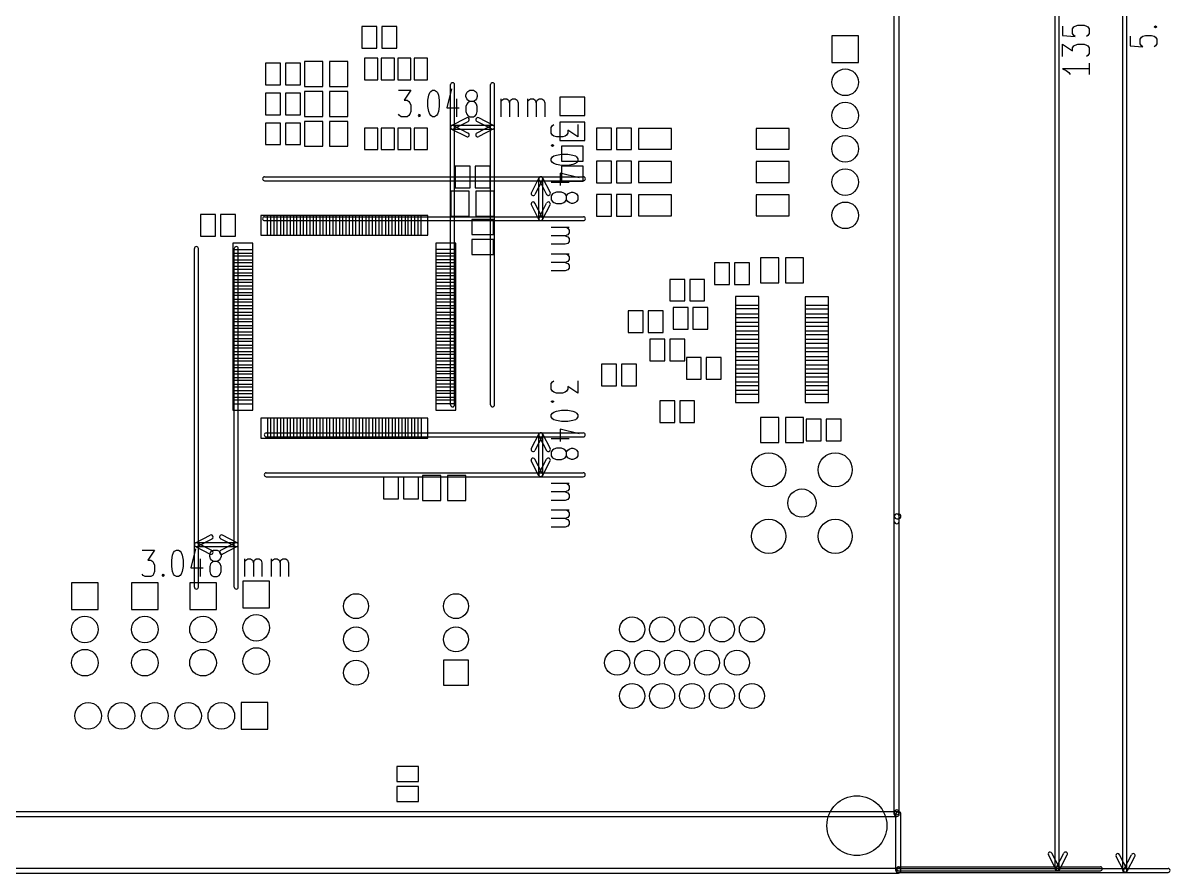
# Model space of a CAD drawing. Extents: x -29274 to 69862, y 24345 to 162744.
# Drawn here: x 35388 to 69862, y 24345 to 49905 of the extents above; entities that cross this region are included whole.
import ezdxf

# ---------------------------------------------------------------- set-up
doc = ezdxf.new("R2010")
doc.units = 0
doc.layers.add('BLACK', color=1, linetype='CONTINUOUS')

msp = doc.modelspace()

# ---------------------------------------------------------------- linework, layer by layer
at = {"layer": 'BLACK'}
for p, q in [((66406, 24474), (66406, 77774)), ((66526, 24474), (66526, 77774)), ((68438, 24426), (68438, 77776)), ((68558, 24426), (68558, 77776)), ((61575, 34920), (61575, 75920)), ((61725, 34920), (61725, 75920)), ((45575, 49795), (45575, 49145)), ((46025, 49795), (45575, 49795)), ((46025, 49145), (46025, 49795)), ((46175, 49795), (46175, 49145)), ((46625, 49795), (46175, 49795)), ((46625, 49145), (46625, 49795)), ((66630, 49812), (66630, 49526)), ((66935, 49726), (66973, 49783)), ((66935, 49583), (66935, 49726)), ((66973, 49783), (67011, 49812)), ((67011, 49812), (67087, 49840)), ((67087, 49840), (67277, 49840)), ((67277, 49840), (67354, 49812)), ((67354, 49812), (67392, 49783)), ((67392, 49783), (67430, 49726)), ((67430, 49726), (67430, 49583)), ((69386, 49789), (69424, 49817)), ((69424, 49760), (69386, 49789)), ((69386, 49789), (69462, 49789)), ((69424, 49817), (69462, 49789)), ((69462, 49789), (69424, 49760)), ((60500, 49520), (59700, 49520)), ((59700, 49520), (59700, 48720)), ((60500, 48720), (60500, 49520)), ((66630, 49526), (67011, 49497)), ((66973, 49526), (66935, 49583)), ((67011, 49497), (66973, 49526)), ((67392, 49526), (67354, 49497)), ((67430, 49583), (67392, 49526)), ((68662, 49504), (68662, 49218)), ((68967, 49418), (69005, 49475)), ((68967, 49275), (68967, 49418)), ((69005, 49475), (69043, 49504)), ((69043, 49504), (69119, 49532)), ((69119, 49532), (69309, 49532)), ((69309, 49532), (69386, 49504)), ((69386, 49504), (69424, 49475)), ((69424, 49475), (69462, 49418)), ((69462, 49418), (69462, 49275)), ((45575, 49145), (46025, 49145)), ((46175, 49145), (46625, 49145)), ((66630, 48898), (66630, 49269)), ((66630, 49269), (66935, 49069)), ((66935, 49155), (66973, 49212)), ((66935, 49069), (66935, 49155)), ((66973, 49212), (67011, 49241)), ((67011, 49241), (67087, 49269)), ((67087, 49269), (67277, 49269)), ((67277, 49269), (67354, 49241)), ((67354, 49241), (67392, 49212)), ((67392, 49212), (67430, 49155)), ((67430, 48983), (67392, 48926)), ((67430, 49155), (67430, 48983)), ((68662, 49218), (69043, 49189)), ((69005, 49218), (68967, 49275)), ((69043, 49189), (69005, 49218)), ((69424, 49218), (69386, 49189)), ((69462, 49275), (69424, 49218)), ((43125, 48695), (42675, 48695)), ((42675, 48695), (42675, 48045)), ((43125, 48045), (43125, 48695)), ((43725, 48695), (43275, 48695)), ((43275, 48695), (43275, 48045)), ((43725, 48045), (43725, 48695)), ((44400, 48745), (43850, 48745)), ((43850, 48745), (43850, 47995)), ((44400, 47995), (44400, 48745)), ((45150, 48745), (44600, 48745)), ((44600, 48745), (44600, 47995)), ((45150, 47995), (45150, 48745)), ((45650, 48845), (45650, 48195)), ((46050, 48845), (45650, 48845)), ((46050, 48195), (46050, 48845)), ((46150, 48845), (46150, 48195)), ((46550, 48845), (46150, 48845)), ((46550, 48195), (46550, 48845)), ((46650, 48845), (46650, 48195)), ((47050, 48845), (46650, 48845)), ((47050, 48195), (47050, 48845)), ((47150, 48845), (47150, 48195)), ((47550, 48845), (47150, 48845)), ((47550, 48195), (47550, 48845)), ((59700, 48720), (60500, 48720)), ((67392, 48926), (67354, 48898)), ((67430, 48698), (67430, 48355)), ((67430, 48527), (66630, 48527)), ((66630, 48527), (66744, 48470)), ((66744, 48470), (66820, 48412)), ((66820, 48412), (66858, 48355)), ((42675, 48045), (43125, 48045)), ((43275, 48045), (43725, 48045)), ((43850, 47995), (44400, 47995)), ((44600, 47995), (45150, 47995)), ((45650, 48195), (46050, 48195)), ((46150, 48195), (46550, 48195)), ((46650, 48195), (47050, 48195)), ((47150, 48195), (47550, 48195)), ((48272, 47923), (48129, 47352)), ((48240, 38421), (48240, 48049)), ((48360, 38421), (48360, 48049)), ((49440, 38421), (49440, 48049)), ((49560, 38421), (49560, 48049)), ((43125, 47795), (42675, 47795)), ((42675, 47795), (42675, 47145)), ((43125, 47145), (43125, 47795)), ((43725, 47795), (43275, 47795)), ((43275, 47795), (43275, 47145)), ((43725, 47145), (43725, 47795)), ((44400, 47845), (43850, 47845)), ((43850, 47845), (43850, 47095)), ((44400, 47095), (44400, 47845)), ((45150, 47845), (44600, 47845)), ((44600, 47845), (44600, 47095)), ((45150, 47095), (45150, 47845)), ((46673, 47885), (47044, 47885)), ((47044, 47885), (46844, 47580)), ((46844, 47580), (46930, 47580)), ((46930, 47580), (46987, 47542)), ((47558, 47580), (47587, 47733)), ((47558, 47390), (47558, 47580)), ((47587, 47733), (47615, 47809)), ((47615, 47809), (47644, 47847)), ((47644, 47847), (47701, 47885)), ((47701, 47885), (47758, 47885)), ((47758, 47885), (47815, 47847)), ((47815, 47847), (47844, 47809)), ((47844, 47809), (47873, 47733)), ((47873, 47733), (47901, 47580)), ((47901, 47580), (47901, 47390)), ((48415, 47619), (48415, 47085)), ((48700, 47733), (48729, 47809)), ((48700, 47695), (48700, 47733)), ((48729, 47619), (48700, 47695)), ((48729, 47809), (48757, 47847)), ((48757, 47580), (48729, 47619)), ((48757, 47847), (48815, 47885)), ((48815, 47542), (48757, 47580)), ((48815, 47885), (48929, 47885)), ((48929, 47885), (48986, 47847)), ((48986, 47580), (48929, 47542)), ((48986, 47847), (49015, 47809)), ((49015, 47619), (48986, 47580)), ((49015, 47809), (49043, 47733)), ((49043, 47695), (49015, 47619)), ((49043, 47733), (49043, 47695)), ((49757, 47085), (49757, 47619)), ((49757, 47542), (49785, 47580)), ((49785, 47580), (49843, 47619)), ((49843, 47619), (49928, 47619)), ((49928, 47619), (49985, 47580)), ((49985, 47580), (50014, 47504)), ((50014, 47504), (50043, 47580)), ((50043, 47580), (50100, 47619)), ((50100, 47619), (50185, 47619)), ((50185, 47619), (50243, 47580)), ((50243, 47580), (50271, 47504)), ((50557, 47085), (50557, 47619)), ((50557, 47542), (50585, 47580)), ((50585, 47580), (50643, 47619)), ((50643, 47619), (50728, 47619)), ((50728, 47619), (50785, 47580)), ((50785, 47580), (50814, 47504)), ((50814, 47504), (50843, 47580)), ((50843, 47580), (50900, 47619)), ((50900, 47619), (50985, 47619)), ((50985, 47619), (51043, 47580)), ((51043, 47580), (51071, 47504)), ((52275, 47670), (51525, 47670)), ((51525, 47670), (51525, 47120)), ((52275, 47120), (52275, 47670)), ((46987, 47542), (47016, 47504)), ((47016, 47504), (47044, 47428)), ((47044, 47238), (47016, 47161)), ((47044, 47428), (47044, 47238)), ((47587, 47238), (47558, 47390)), ((47615, 47161), (47587, 47238)), ((47873, 47238), (47844, 47161)), ((47901, 47390), (47873, 47238)), ((48129, 47352), (48501, 47352)), ((48729, 47466), (48700, 47390)), ((48700, 47390), (48700, 47238)), ((48700, 47238), (48729, 47161)), ((48757, 47504), (48729, 47466)), ((48815, 47542), (48757, 47504)), ((48929, 47542), (48815, 47542)), ((48986, 47504), (48929, 47542)), ((49015, 47466), (48986, 47504)), ((49043, 47390), (49015, 47466)), ((49015, 47161), (49043, 47238)), ((49043, 47238), (49043, 47390)), ((50014, 47504), (50014, 47085)), ((50271, 47504), (50271, 47085)), ((50814, 47504), (50814, 47085)), ((51071, 47504), (51071, 47085)), ((42675, 47145), (43125, 47145)), ((43125, 46895), (42675, 46895)), ((42675, 46895), (42675, 46245)), ((43125, 46245), (43125, 46895)), ((43275, 47145), (43725, 47145)), ((43725, 46895), (43275, 46895)), ((43275, 46895), (43275, 46245)), ((43725, 46245), (43725, 46895)), ((43850, 47095), (44400, 47095)), ((44400, 46945), (43850, 46945)), ((43850, 46945), (43850, 46195)), ((44400, 46195), (44400, 46945)), ((44600, 47095), (45150, 47095)), ((45150, 46945), (44600, 46945)), ((44600, 46945), (44600, 46195)), ((45150, 46195), (45150, 46945)), ((46701, 47123), (46673, 47161)), ((46758, 47085), (46701, 47123)), ((46930, 47085), (46758, 47085)), ((46987, 47123), (46930, 47085)), ((47016, 47161), (46987, 47123)), ((47272, 47123), (47301, 47161)), ((47301, 47085), (47272, 47123)), ((47301, 47161), (47329, 47123)), ((47301, 47161), (47301, 47085)), ((47329, 47123), (47301, 47085)), ((47644, 47123), (47615, 47161)), ((47701, 47085), (47644, 47123)), ((47758, 47085), (47701, 47085)), ((47815, 47123), (47758, 47085)), ((47844, 47161), (47815, 47123)), ((48272, 46823), (48714, 47052)), ((48328, 46716), (48770, 46945)), ((48729, 47161), (48757, 47123)), ((48757, 47123), (48815, 47085)), ((48815, 47085), (48929, 47085)), ((48929, 47085), (48986, 47123)), ((48986, 47123), (49015, 47161)), ((49471, 46716), (49029, 46946)), ((49527, 46822), (49085, 47052)), ((51525, 47120), (52275, 47120)), ((52275, 46920), (51525, 46920)), ((51525, 46920), (51525, 46370)), ((52275, 46370), (52275, 46920)), ((45650, 46745), (45650, 46095)), ((46050, 46745), (45650, 46745)), ((46050, 46095), (46050, 46745)), ((46150, 46745), (46150, 46095)), ((46550, 46745), (46150, 46745)), ((46550, 46095), (46550, 46745)), ((46650, 46745), (46650, 46095)), ((47050, 46745), (46650, 46745)), ((47050, 46095), (47050, 46745)), ((47150, 46745), (47150, 46095)), ((47550, 46745), (47150, 46745)), ((47550, 46095), (47550, 46745)), ((48272, 46715), (48714, 46486)), ((48300, 46829), (49500, 46829)), ((48300, 46709), (49500, 46709)), ((48328, 46822), (48770, 46593)), ((49471, 46822), (49029, 46592)), ((49527, 46716), (49085, 46486)), ((51266, 46762), (51304, 46819)), ((51266, 46590), (51266, 46762)), ((51304, 46533), (51266, 46590)), ((51304, 46819), (51342, 46847)), ((51761, 46590), (51723, 46533)), ((52066, 46476), (51761, 46676)), ((51761, 46676), (51761, 46590)), ((52066, 46847), (52066, 46476)), ((53075, 46745), (52625, 46745)), ((52625, 46745), (52625, 46095)), ((53075, 46095), (53075, 46745)), ((53675, 46745), (53225, 46745)), ((53225, 46745), (53225, 46095)), ((53675, 46095), (53675, 46745)), ((54875, 46734), (53885, 46734)), ((53885, 46734), (53885, 46106)), ((54875, 46106), (54875, 46734)), ((58415, 46734), (57425, 46734)), ((57425, 46734), (57425, 46106)), ((58415, 46106), (58415, 46734)), ((42675, 46245), (43125, 46245)), ((43275, 46245), (43725, 46245)), ((51266, 46219), (51304, 46248)), ((51304, 46191), (51266, 46219)), ((51342, 46219), (51266, 46219)), ((51342, 46504), (51304, 46533)), ((51304, 46248), (51342, 46219)), ((51342, 46219), (51304, 46191)), ((51419, 46476), (51342, 46504)), ((51609, 46476), (51419, 46476)), ((51525, 46370), (52275, 46370)), ((51685, 46504), (51609, 46476)), ((51723, 46533), (51685, 46504)), ((43850, 46195), (44400, 46195)), ((44600, 46195), (45150, 46195)), ((45650, 46095), (46050, 46095)), ((46150, 46095), (46550, 46095)), ((46650, 46095), (47050, 46095)), ((47150, 46095), (47550, 46095)), ((51266, 45819), (51304, 45876)), ((51304, 45876), (51342, 45905)), ((51342, 45905), (51419, 45933)), ((51419, 45933), (51571, 45962)), ((51571, 45962), (51761, 45962)), ((52225, 46195), (51575, 46195)), ((51575, 46195), (51575, 45745)), ((51761, 45962), (51914, 45933)), ((51914, 45933), (51990, 45905)), ((51990, 45905), (52028, 45876)), ((52028, 45876), (52066, 45819)), ((52225, 45745), (52225, 46195)), ((52625, 46095), (53075, 46095)), ((53225, 46095), (53675, 46095)), ((53885, 46106), (54875, 46106)), ((57425, 46106), (58415, 46106)), ((48825, 45595), (48375, 45595)), ((48375, 45595), (48375, 44945)), ((48825, 44945), (48825, 45595)), ((49425, 45595), (48975, 45595)), ((48975, 45595), (48975, 44945)), ((49425, 44945), (49425, 45595)), ((51266, 45762), (51266, 45819)), ((51304, 45705), (51266, 45762)), ((51342, 45676), (51304, 45705)), ((51419, 45647), (51342, 45676)), ((51571, 45619), (51419, 45647)), ((51761, 45619), (51571, 45619)), ((51575, 45745), (52225, 45745)), ((52225, 45595), (51575, 45595)), ((51575, 45595), (51575, 45145)), ((51914, 45647), (51761, 45619)), ((51990, 45676), (51914, 45647)), ((52028, 45705), (51990, 45676)), ((52066, 45762), (52028, 45705)), ((52066, 45819), (52066, 45762)), ((52225, 45145), (52225, 45595)), ((53075, 45745), (52625, 45745)), ((52625, 45745), (52625, 45095)), ((53075, 45095), (53075, 45745)), ((53675, 45745), (53225, 45745)), ((53225, 45745), (53225, 45095)), ((53675, 45095), (53675, 45745)), ((54875, 45734), (53885, 45734)), ((53885, 45734), (53885, 45106)), ((54875, 45106), (54875, 45734)), ((58415, 45734), (57425, 45734)), ((57425, 45734), (57425, 45106)), ((58415, 45106), (58415, 45734)), ((42650, 45280), (52230, 45280)), ((50896, 45248), (50667, 44806)), ((51003, 45192), (50774, 44750)), ((50890, 44020), (50890, 45220)), ((50897, 45192), (51127, 44750)), ((51003, 45248), (51233, 44806)), ((51010, 44020), (51010, 45220)), ((52104, 45248), (51533, 45391)), ((51533, 45391), (51533, 45019)), ((42650, 45160), (52230, 45160)), ((48250, 44845), (48250, 44095)), ((48800, 44845), (48250, 44845)), ((48375, 44945), (48825, 44945)), ((48800, 44095), (48800, 44845)), ((48975, 44945), (49425, 44945)), ((49000, 44845), (49000, 44095)), ((49550, 44845), (49000, 44845)), ((49550, 44095), (49550, 44845)), ((51800, 45105), (51266, 45105)), ((51419, 44820), (51342, 44791)), ((51571, 44820), (51419, 44820)), ((51647, 44791), (51571, 44820)), ((51575, 45145), (52225, 45145)), ((51800, 44791), (51876, 44820)), ((51876, 44820), (51914, 44820)), ((51914, 44820), (51990, 44791)), ((52625, 45095), (53075, 45095)), ((53225, 45095), (53675, 45095)), ((53885, 45106), (54875, 45106)), ((57425, 45106), (58415, 45106)), ((51003, 44049), (50774, 44491)), ((50897, 44049), (51127, 44491)), ((51304, 44763), (51266, 44705)), ((51266, 44705), (51266, 44591)), ((51266, 44591), (51304, 44534)), ((51342, 44791), (51304, 44763)), ((51304, 44534), (51342, 44505)), ((51342, 44505), (51419, 44477)), ((51419, 44477), (51571, 44477)), ((51571, 44477), (51647, 44505)), ((51685, 44763), (51647, 44791)), ((51647, 44505), (51685, 44534)), ((51723, 44705), (51685, 44763)), ((51685, 44534), (51723, 44591)), ((51723, 44705), (51761, 44763)), ((51723, 44591), (51723, 44705)), ((51761, 44534), (51723, 44591)), ((51761, 44763), (51800, 44791)), ((51800, 44505), (51761, 44534)), ((51876, 44477), (51800, 44505)), ((51914, 44477), (51876, 44477)), ((51990, 44505), (51914, 44477)), ((51990, 44791), (52028, 44763)), ((52028, 44534), (51990, 44505)), ((52028, 44763), (52066, 44705)), ((52066, 44591), (52028, 44534)), ((52066, 44705), (52066, 44591)), ((53075, 44745), (52625, 44745)), ((52625, 44745), (52625, 44095)), ((53075, 44095), (53075, 44745)), ((53675, 44745), (53225, 44745)), ((53225, 44745), (53225, 44095)), ((53675, 44095), (53675, 44745)), ((54875, 44734), (53885, 44734)), ((53885, 44734), (53885, 44106)), ((54875, 44106), (54875, 44734)), ((58415, 44734), (57425, 44734)), ((57425, 44734), (57425, 44106)), ((58415, 44106), (58415, 44734)), ((41175, 44145), (40725, 44145)), ((40725, 44145), (40725, 43495)), ((41175, 43495), (41175, 44145)), ((41775, 44145), (41325, 44145)), ((41325, 44145), (41325, 43495)), ((41775, 43495), (41775, 44145)), ((50896, 43993), (50667, 44435)), ((51003, 43993), (51233, 44435)), ((42840, 44120), (42540, 44120)), ((42540, 44120), (42540, 43520)), ((42650, 44080), (52230, 44080)), ((42650, 43960), (52230, 43960)), ((43030, 44120), (42730, 44120)), ((42730, 44120), (42730, 43520)), ((42840, 43520), (42840, 44120)), ((43230, 44120), (42930, 44120)), ((42930, 44120), (42930, 43520)), ((43030, 43520), (43030, 44120)), ((43430, 44120), (43130, 44120)), ((43130, 44120), (43130, 43520)), ((43230, 43520), (43230, 44120)), ((43620, 44120), (43320, 44120)), ((43320, 44120), (43320, 43520)), ((43430, 43520), (43430, 44120)), ((43820, 44120), (43520, 44120)), ((43520, 44120), (43520, 43520)), ((43620, 43520), (43620, 44120)), ((44020, 44120), (43720, 44120)), ((43720, 44120), (43720, 43520)), ((43820, 43520), (43820, 44120)), ((44210, 44120), (43910, 44120)), ((43910, 44120), (43910, 43520)), ((44020, 43520), (44020, 44120)), ((44410, 44120), (44110, 44120)), ((44110, 44120), (44110, 43520)), ((44210, 43520), (44210, 44120)), ((44610, 44120), (44310, 44120)), ((44310, 44120), (44310, 43520)), ((44410, 43520), (44410, 44120)), ((44800, 44120), (44500, 44120)), ((44500, 44120), (44500, 43520)), ((44610, 43520), (44610, 44120)), ((45000, 44120), (44700, 44120)), ((44700, 44120), (44700, 43520)), ((44800, 43520), (44800, 44120)), ((45200, 44120), (44900, 44120)), ((44900, 44120), (44900, 43520)), ((45000, 43520), (45000, 44120)), ((45390, 44120), (45090, 44120)), ((45090, 44120), (45090, 43520)), ((45200, 43520), (45200, 44120)), ((45590, 44120), (45290, 44120)), ((45290, 44120), (45290, 43520)), ((45390, 43520), (45390, 44120)), ((45790, 44120), (45490, 44120)), ((45490, 44120), (45490, 43520)), ((45590, 43520), (45590, 44120)), ((45990, 44120), (45690, 44120)), ((45690, 44120), (45690, 43520)), ((45790, 43520), (45790, 44120)), ((46180, 44120), (45880, 44120)), ((45880, 44120), (45880, 43520)), ((45990, 43520), (45990, 44120)), ((46380, 44120), (46080, 44120)), ((46080, 44120), (46080, 43520)), ((46180, 43520), (46180, 44120)), ((46580, 44120), (46280, 44120)), ((46280, 44120), (46280, 43520)), ((46380, 43520), (46380, 44120)), ((46770, 44120), (46470, 44120)), ((46470, 44120), (46470, 43520)), ((46580, 43520), (46580, 44120)), ((46970, 44120), (46670, 44120)), ((46670, 44120), (46670, 43520)), ((46770, 43520), (46770, 44120)), ((47170, 44120), (46870, 44120)), ((46870, 44120), (46870, 43520)), ((46970, 43520), (46970, 44120)), ((47360, 44120), (47060, 44120)), ((47060, 44120), (47060, 43520)), ((47170, 43520), (47170, 44120)), ((47560, 44120), (47260, 44120)), ((47260, 44120), (47260, 43520)), ((47360, 43520), (47360, 44120)), ((47560, 43520), (47560, 44120)), ((48250, 44095), (48800, 44095)), ((49525, 43995), (48875, 43995)), ((48875, 43995), (48875, 43545)), ((49000, 44095), (49550, 44095)), ((49525, 43545), (49525, 43995)), ((52625, 44095), (53075, 44095)), ((53225, 44095), (53675, 44095)), ((53885, 44106), (54875, 44106)), ((57425, 44106), (58415, 44106)), ((40725, 43495), (41175, 43495)), ((41325, 43495), (41775, 43495)), ((42540, 43520), (42840, 43520)), ((42730, 43520), (43030, 43520)), ((42930, 43520), (43230, 43520)), ((43130, 43520), (43430, 43520)), ((43320, 43520), (43620, 43520)), ((43520, 43520), (43820, 43520)), ((43720, 43520), (44020, 43520)), ((43910, 43520), (44210, 43520)), ((44110, 43520), (44410, 43520)), ((44310, 43520), (44610, 43520)), ((44500, 43520), (44800, 43520)), ((44700, 43520), (45000, 43520)), ((44900, 43520), (45200, 43520)), ((45090, 43520), (45390, 43520)), ((45290, 43520), (45590, 43520)), ((45490, 43520), (45790, 43520)), ((45690, 43520), (45990, 43520)), ((45880, 43520), (46180, 43520)), ((46080, 43520), (46380, 43520)), ((46280, 43520), (46580, 43520)), ((46470, 43520), (46770, 43520)), ((46670, 43520), (46970, 43520)), ((46870, 43520), (47170, 43520)), ((47060, 43520), (47360, 43520)), ((47260, 43520), (47560, 43520)), ((48875, 43545), (49525, 43545)), ((51266, 43763), (51800, 43763)), ((51685, 43506), (51266, 43506)), ((51761, 43535), (51685, 43506)), ((51685, 43506), (51761, 43477)), ((51723, 43763), (51761, 43735)), ((51761, 43735), (51800, 43677)), ((51800, 43592), (51761, 43535)), ((51761, 43477), (51800, 43420)), ((51800, 43677), (51800, 43592)), ((40540, 32942), (40540, 43120)), ((40660, 32942), (40660, 43120)), ((42300, 43280), (41700, 43280)), ((41700, 43280), (41700, 42980)), ((41740, 32942), (41740, 43120)), ((41860, 32942), (41860, 43120)), ((42300, 42980), (42300, 43280)), ((48400, 43280), (47800, 43280)), ((47800, 43280), (47800, 42980)), ((48400, 42980), (48400, 43280)), ((49525, 43395), (48875, 43395)), ((48875, 43395), (48875, 42945)), ((49525, 42945), (49525, 43395)), ((51685, 43249), (51266, 43249)), ((51761, 43277), (51685, 43249)), ((51800, 43335), (51761, 43277)), ((51800, 43420), (51800, 43335)), ((42300, 43080), (41700, 43080)), ((41700, 43080), (41700, 42780)), ((41700, 42980), (42300, 42980)), ((42300, 42890), (41700, 42890)), ((41700, 42890), (41700, 42590)), ((41700, 42780), (42300, 42780)), ((42300, 42780), (42300, 43080)), ((42300, 42590), (42300, 42890)), ((48400, 43090), (47800, 43090)), ((47800, 43090), (47800, 42790)), ((47800, 42980), (48400, 42980)), ((48400, 42890), (47800, 42890)), ((47800, 42890), (47800, 42590)), ((47800, 42790), (48400, 42790)), ((48400, 42790), (48400, 43090)), ((48400, 42590), (48400, 42890)), ((48875, 42945), (49525, 42945)), ((51266, 42963), (51800, 42963)), ((51723, 42963), (51761, 42935)), ((51761, 42935), (51800, 42877)), ((51800, 42792), (51761, 42735)), ((51800, 42877), (51800, 42792)), ((58100, 42845), (57550, 42845)), ((57550, 42845), (57550, 42095)), ((58100, 42095), (58100, 42845)), ((58850, 42845), (58300, 42845)), ((58300, 42845), (58300, 42095)), ((58850, 42095), (58850, 42845)), ((42300, 42690), (41700, 42690)), ((41700, 42690), (41700, 42390)), ((41700, 42590), (42300, 42590)), ((42300, 42490), (41700, 42490)), ((41700, 42490), (41700, 42190)), ((42300, 42390), (42300, 42690)), ((42300, 42190), (42300, 42490)), ((48400, 42690), (47800, 42690)), ((47800, 42690), (47800, 42390)), ((47800, 42590), (48400, 42590)), ((48400, 42500), (47800, 42500)), ((47800, 42500), (47800, 42200)), ((48400, 42390), (48400, 42690)), ((48400, 42200), (48400, 42500)), ((51685, 42706), (51266, 42706)), ((51685, 42449), (51266, 42449)), ((51761, 42735), (51685, 42706)), ((51685, 42706), (51761, 42677)), ((51761, 42477), (51685, 42449)), ((51761, 42677), (51800, 42620)), ((51800, 42535), (51761, 42477)), ((51800, 42620), (51800, 42535)), ((56175, 42695), (56175, 42045)), ((56625, 42695), (56175, 42695)), ((56625, 42045), (56625, 42695)), ((56775, 42695), (56775, 42045)), ((57225, 42695), (56775, 42695)), ((57225, 42045), (57225, 42695)), ((41700, 42390), (42300, 42390)), ((42300, 42300), (41700, 42300)), ((41700, 42300), (41700, 42000)), ((41700, 42190), (42300, 42190)), ((42300, 42100), (41700, 42100)), ((41700, 42100), (41700, 41800)), ((42300, 42000), (42300, 42300)), ((42300, 41800), (42300, 42100)), ((47800, 42390), (48400, 42390)), ((48400, 42300), (47800, 42300)), ((47800, 42300), (47800, 42000)), ((47800, 42200), (48400, 42200)), ((48400, 42100), (47800, 42100)), ((47800, 42100), (47800, 41800)), ((48400, 42000), (48400, 42300)), ((48400, 41800), (48400, 42100)), ((54825, 42195), (54825, 41545)), ((55275, 42195), (54825, 42195)), ((55275, 41545), (55275, 42195)), ((55425, 42195), (55425, 41545)), ((55875, 42195), (55425, 42195)), ((55875, 41545), (55875, 42195)), ((57550, 42095), (58100, 42095)), ((58300, 42095), (58850, 42095)), ((41700, 42000), (42300, 42000)), ((42300, 41900), (41700, 41900)), ((41700, 41900), (41700, 41600)), ((41700, 41800), (42300, 41800)), ((42300, 41600), (42300, 41900)), ((47800, 42000), (48400, 42000)), ((48400, 41910), (47800, 41910)), ((47800, 41910), (47800, 41610)), ((47800, 41800), (48400, 41800)), ((48400, 41610), (48400, 41910)), ((56175, 42045), (56625, 42045)), ((56775, 42045), (57225, 42045)), ((42300, 41710), (41700, 41710)), ((41700, 41710), (41700, 41410)), ((41700, 41600), (42300, 41600)), ((42300, 41510), (41700, 41510)), ((41700, 41510), (41700, 41210)), ((41700, 41410), (42300, 41410)), ((42300, 41410), (42300, 41710)), ((42300, 41210), (42300, 41510)), ((48400, 41710), (47800, 41710)), ((47800, 41710), (47800, 41410)), ((47800, 41610), (48400, 41610)), ((48400, 41510), (47800, 41510)), ((47800, 41510), (47800, 41210)), ((47800, 41410), (48400, 41410)), ((48400, 41410), (48400, 41710)), ((48400, 41210), (48400, 41510)), ((54825, 41545), (55275, 41545)), ((55425, 41545), (55875, 41545)), ((57500, 41680), (56800, 41680)), ((56800, 41680), (56800, 41320)), ((57500, 41410), (56800, 41410)), ((56800, 41410), (56800, 41050)), ((57500, 41320), (57500, 41680)), ((57500, 41050), (57500, 41410)), ((59600, 41670), (58900, 41670)), ((58900, 41670), (58900, 41310)), ((59600, 41410), (58900, 41410)), ((58900, 41410), (58900, 41050)), ((59600, 41310), (59600, 41670)), ((59600, 41050), (59600, 41410)), ((42300, 41310), (41700, 41310)), ((41700, 41310), (41700, 41010)), ((41700, 41210), (42300, 41210)), ((42300, 41110), (41700, 41110)), ((41700, 41110), (41700, 40810)), ((42300, 41010), (42300, 41310)), ((42300, 40810), (42300, 41110)), ((48400, 41320), (47800, 41320)), ((47800, 41320), (47800, 41020)), ((47800, 41210), (48400, 41210)), ((48400, 41120), (47800, 41120)), ((47800, 41120), (47800, 40820)), ((48400, 41020), (48400, 41320)), ((48400, 40820), (48400, 41120)), ((53575, 41245), (53575, 40595)), ((54025, 41245), (53575, 41245)), ((54025, 40595), (54025, 41245)), ((54175, 41245), (54175, 40595)), ((54625, 41245), (54175, 41245)), ((54625, 40595), (54625, 41245)), ((54925, 41345), (54925, 40695)), ((55375, 41345), (54925, 41345)), ((55375, 40695), (55375, 41345)), ((55525, 41345), (55525, 40695)), ((55975, 41345), (55525, 41345)), ((55975, 40695), (55975, 41345)), ((56800, 41320), (57500, 41320)), ((57500, 41150), (56800, 41150)), ((56800, 41150), (56800, 40790)), ((56800, 41050), (57500, 41050)), ((57500, 40790), (57500, 41150)), ((58900, 41310), (59600, 41310)), ((59600, 41150), (58900, 41150)), ((58900, 41150), (58900, 40790)), ((58900, 41050), (59600, 41050)), ((59600, 40790), (59600, 41150)), ((41700, 41010), (42300, 41010)), ((42300, 40920), (41700, 40920)), ((41700, 40920), (41700, 40620)), ((41700, 40810), (42300, 40810)), ((42300, 40720), (41700, 40720)), ((41700, 40720), (41700, 40420)), ((42300, 40620), (42300, 40920)), ((42300, 40420), (42300, 40720)), ((47800, 41020), (48400, 41020)), ((48400, 40920), (47800, 40920)), ((47800, 40920), (47800, 40620)), ((47800, 40820), (48400, 40820)), ((48400, 40730), (47800, 40730)), ((47800, 40730), (47800, 40430)), ((48400, 40620), (48400, 40920)), ((48400, 40430), (48400, 40730)), ((54925, 40695), (55375, 40695)), ((55525, 40695), (55975, 40695)), ((57500, 40900), (56800, 40900)), ((56800, 40900), (56800, 40540)), ((56800, 40790), (57500, 40790)), ((57500, 40540), (57500, 40900)), ((59600, 40900), (58900, 40900)), ((58900, 40900), (58900, 40540)), ((58900, 40790), (59600, 40790)), ((59600, 40540), (59600, 40900)), ((41700, 40620), (42300, 40620)), ((42300, 40520), (41700, 40520)), ((41700, 40520), (41700, 40220)), ((41700, 40420), (42300, 40420)), ((42300, 40220), (42300, 40520)), ((47800, 40620), (48400, 40620)), ((48400, 40530), (47800, 40530)), ((47800, 40530), (47800, 40230)), ((47800, 40430), (48400, 40430)), ((48400, 40230), (48400, 40530)), ((53575, 40595), (54025, 40595)), ((54175, 40595), (54625, 40595)), ((54225, 40395), (54225, 39745)), ((54675, 40395), (54225, 40395)), ((54675, 39745), (54675, 40395)), ((54825, 40395), (54825, 39745)), ((55275, 40395), (54825, 40395)), ((55275, 39745), (55275, 40395)), ((57500, 40640), (56800, 40640)), ((56800, 40640), (56800, 40280)), ((56800, 40540), (57500, 40540)), ((57500, 40390), (56800, 40390)), ((56800, 40390), (56800, 40030)), ((57500, 40280), (57500, 40640)), ((57500, 40030), (57500, 40390)), ((59600, 40640), (58900, 40640)), ((58900, 40640), (58900, 40280)), ((58900, 40540), (59600, 40540)), ((59600, 40390), (58900, 40390)), ((58900, 40390), (58900, 40030)), ((59600, 40280), (59600, 40640)), ((59600, 40030), (59600, 40390)), ((42300, 40330), (41700, 40330)), ((41700, 40330), (41700, 40030)), ((41700, 40220), (42300, 40220)), ((42300, 40130), (41700, 40130)), ((41700, 40130), (41700, 39830)), ((41700, 40030), (42300, 40030)), ((42300, 40030), (42300, 40330)), ((42300, 39830), (42300, 40130)), ((48400, 40330), (47800, 40330)), ((47800, 40330), (47800, 40030)), ((47800, 40230), (48400, 40230)), ((48400, 40130), (47800, 40130)), ((47800, 40130), (47800, 39830)), ((47800, 40030), (48400, 40030)), ((48400, 40030), (48400, 40330)), ((48400, 39830), (48400, 40130)), ((56800, 40280), (57500, 40280)), ((57500, 40130), (56800, 40130)), ((56800, 40130), (56800, 39770)), ((56800, 40030), (57500, 40030)), ((57500, 39770), (57500, 40130)), ((58900, 40280), (59600, 40280)), ((59600, 40130), (58900, 40130)), ((58900, 40130), (58900, 39770)), ((58900, 40030), (59600, 40030)), ((59600, 39770), (59600, 40130)), ((42300, 39930), (41700, 39930)), ((41700, 39930), (41700, 39630)), ((41700, 39830), (42300, 39830)), ((42300, 39740), (41700, 39740)), ((41700, 39740), (41700, 39440)), ((42300, 39630), (42300, 39930)), ((42300, 39440), (42300, 39740)), ((48400, 39940), (47800, 39940)), ((47800, 39940), (47800, 39640)), ((47800, 39830), (48400, 39830)), ((48400, 39740), (47800, 39740)), ((47800, 39740), (47800, 39440)), ((48400, 39640), (48400, 39940)), ((48400, 39440), (48400, 39740)), ((54225, 39745), (54675, 39745)), ((54825, 39745), (55275, 39745)), ((55325, 39845), (55325, 39195)), ((55775, 39845), (55325, 39845)), ((55775, 39195), (55775, 39845)), ((55925, 39845), (55925, 39195)), ((56375, 39845), (55925, 39845)), ((56375, 39195), (56375, 39845)), ((57500, 39870), (56800, 39870)), ((56800, 39870), (56800, 39510)), ((56800, 39770), (57500, 39770)), ((57500, 39510), (57500, 39870)), ((59600, 39870), (58900, 39870)), ((58900, 39870), (58900, 39510)), ((58900, 39770), (59600, 39770)), ((59600, 39510), (59600, 39870)), ((41700, 39630), (42300, 39630)), ((42300, 39540), (41700, 39540)), ((41700, 39540), (41700, 39240)), ((41700, 39440), (42300, 39440)), ((42300, 39340), (41700, 39340)), ((41700, 39340), (41700, 39040)), ((42300, 39240), (42300, 39540)), ((42300, 39040), (42300, 39340)), ((47800, 39640), (48400, 39640)), ((48400, 39540), (47800, 39540)), ((47800, 39540), (47800, 39240)), ((47800, 39440), (48400, 39440)), ((48400, 39350), (47800, 39350)), ((47800, 39350), (47800, 39050)), ((48400, 39240), (48400, 39540)), ((48400, 39050), (48400, 39350)), ((52775, 39645), (52775, 38995)), ((53225, 39645), (52775, 39645)), ((53225, 38995), (53225, 39645)), ((53375, 39645), (53375, 38995)), ((53825, 39645), (53375, 39645)), ((53825, 38995), (53825, 39645)), ((57500, 39620), (56800, 39620)), ((56800, 39620), (56800, 39260)), ((56800, 39510), (57500, 39510)), ((57500, 39360), (56800, 39360)), ((56800, 39360), (56800, 39000)), ((57500, 39260), (57500, 39620)), ((57500, 39000), (57500, 39360)), ((59600, 39620), (58900, 39620)), ((58900, 39620), (58900, 39260)), ((58900, 39510), (59600, 39510)), ((59600, 39360), (58900, 39360)), ((58900, 39360), (58900, 39000)), ((59600, 39260), (59600, 39620)), ((59600, 39000), (59600, 39360)), ((41700, 39240), (42300, 39240)), ((42300, 39150), (41700, 39150)), ((41700, 39150), (41700, 38850)), ((41700, 39040), (42300, 39040)), ((42300, 38850), (42300, 39150)), ((47800, 39240), (48400, 39240)), ((48400, 39150), (47800, 39150)), ((47800, 39150), (47800, 38850)), ((47800, 39050), (48400, 39050)), ((48400, 38850), (48400, 39150)), ((51265, 39062), (51303, 39119)), ((51265, 38890), (51265, 39062)), ((51303, 39119), (51341, 39147)), ((52065, 38776), (51760, 38976)), ((51760, 38976), (51760, 38890)), ((52065, 39147), (52065, 38776)), ((52775, 38995), (53225, 38995)), ((53375, 38995), (53825, 38995)), ((55325, 39195), (55775, 39195)), ((55925, 39195), (56375, 39195)), ((56800, 39260), (57500, 39260)), ((57500, 39100), (56800, 39100)), ((56800, 39100), (56800, 38740)), ((56800, 39000), (57500, 39000)), ((57500, 38740), (57500, 39100)), ((58900, 39260), (59600, 39260)), ((59600, 39100), (58900, 39100)), ((58900, 39100), (58900, 38740)), ((58900, 39000), (59600, 39000)), ((59600, 38740), (59600, 39100)), ((42300, 38950), (41700, 38950)), ((41700, 38950), (41700, 38650)), ((41700, 38850), (42300, 38850)), ((42300, 38750), (41700, 38750)), ((41700, 38750), (41700, 38450)), ((41700, 38650), (42300, 38650)), ((42300, 38650), (42300, 38950)), ((42300, 38450), (42300, 38750)), ((48400, 38950), (47800, 38950)), ((47800, 38950), (47800, 38650)), ((47800, 38850), (48400, 38850)), ((48400, 38760), (47800, 38760)), ((47800, 38760), (47800, 38460)), ((47800, 38650), (48400, 38650)), ((48400, 38650), (48400, 38950)), ((48400, 38460), (48400, 38760)), ((51303, 38833), (51265, 38890)), ((51341, 38804), (51303, 38833)), ((51418, 38776), (51341, 38804)), ((51608, 38776), (51418, 38776)), ((51684, 38804), (51608, 38776)), ((51722, 38833), (51684, 38804)), ((51760, 38890), (51722, 38833)), ((57500, 38850), (56800, 38850)), ((56800, 38850), (56800, 38490)), ((56800, 38740), (57500, 38740)), ((57500, 38490), (57500, 38850)), ((59600, 38850), (58900, 38850)), ((58900, 38850), (58900, 38490)), ((58900, 38740), (59600, 38740)), ((59600, 38490), (59600, 38850)), ((42300, 38560), (41700, 38560)), ((41700, 38560), (41700, 38260)), ((41700, 38450), (42300, 38450)), ((42300, 38260), (42300, 38560)), ((48400, 38560), (47800, 38560)), ((47800, 38560), (47800, 38260)), ((47800, 38460), (48400, 38460)), ((48400, 38260), (48400, 38560)), ((51265, 38519), (51303, 38548)), ((51303, 38491), (51265, 38519)), ((51341, 38519), (51265, 38519)), ((51303, 38548), (51341, 38519)), ((51341, 38519), (51303, 38491)), ((54525, 38545), (54525, 37895)), ((54975, 38545), (54525, 38545)), ((54975, 37895), (54975, 38545)), ((55125, 38545), (55125, 37895)), ((55575, 38545), (55125, 38545)), ((55575, 37895), (55575, 38545)), ((56800, 38490), (57500, 38490)), ((58900, 38490), (59600, 38490)), ((41700, 38260), (42300, 38260)), ((42840, 38020), (42540, 38020)), ((42540, 38020), (42540, 37420)), ((43040, 38020), (42740, 38020)), ((42740, 38020), (42740, 37420)), ((42840, 37420), (42840, 38020)), ((43230, 38020), (42930, 38020)), ((42930, 38020), (42930, 37420)), ((43040, 37420), (43040, 38020)), ((43430, 38020), (43130, 38020)), ((43130, 38020), (43130, 37420)), ((43230, 37420), (43230, 38020)), ((43630, 38020), (43330, 38020)), ((43330, 38020), (43330, 37420)), ((43430, 37420), (43430, 38020)), ((43820, 38020), (43520, 38020)), ((43520, 38020), (43520, 37420)), ((43630, 37420), (43630, 38020)), ((44020, 38020), (43720, 38020)), ((43720, 38020), (43720, 37420)), ((43820, 37420), (43820, 38020)), ((44220, 38020), (43920, 38020)), ((43920, 38020), (43920, 37420)), ((44020, 37420), (44020, 38020)), ((44410, 38020), (44110, 38020)), ((44110, 38020), (44110, 37420)), ((44220, 37420), (44220, 38020)), ((44610, 38020), (44310, 38020)), ((44310, 38020), (44310, 37420)), ((44410, 37420), (44410, 38020)), ((44810, 38020), (44510, 38020)), ((44510, 38020), (44510, 37420)), ((44610, 37420), (44610, 38020)), ((45010, 38020), (44710, 38020)), ((44710, 38020), (44710, 37420)), ((44810, 37420), (44810, 38020)), ((45200, 38020), (44900, 38020)), ((44900, 38020), (44900, 37420)), ((45010, 37420), (45010, 38020)), ((45400, 38020), (45100, 38020)), ((45100, 38020), (45100, 37420)), ((45200, 37420), (45200, 38020)), ((45600, 38020), (45300, 38020)), ((45300, 38020), (45300, 37420)), ((45400, 37420), (45400, 38020)), ((45790, 38020), (45490, 38020)), ((45490, 38020), (45490, 37420)), ((45600, 37420), (45600, 38020)), ((45990, 38020), (45690, 38020)), ((45690, 38020), (45690, 37420)), ((45790, 37420), (45790, 38020)), ((46190, 38020), (45890, 38020)), ((45890, 38020), (45890, 37420)), ((45990, 37420), (45990, 38020)), ((46380, 38020), (46080, 38020)), ((46080, 38020), (46080, 37420)), ((46190, 37420), (46190, 38020)), ((46580, 38020), (46280, 38020)), ((46280, 38020), (46280, 37420)), ((46380, 37420), (46380, 38020)), ((46780, 38020), (46480, 38020)), ((46480, 38020), (46480, 37420)), ((46580, 37420), (46580, 38020)), ((46970, 38020), (46670, 38020)), ((46670, 38020), (46670, 37420)), ((46780, 37420), (46780, 38020)), ((47170, 38020), (46870, 38020)), ((46870, 38020), (46870, 37420)), ((46970, 37420), (46970, 38020)), ((47370, 38020), (47070, 38020)), ((47070, 38020), (47070, 37420)), ((47170, 37420), (47170, 38020)), ((47560, 38020), (47260, 38020)), ((47260, 38020), (47260, 37420)), ((47370, 37420), (47370, 38020)), ((47560, 37420), (47560, 38020)), ((47800, 38260), (48400, 38260)), ((51265, 38119), (51303, 38176)), ((51265, 38062), (51265, 38119)), ((51303, 38005), (51265, 38062)), ((51303, 38176), (51341, 38205)), ((51341, 37976), (51303, 38005)), ((51341, 38205), (51418, 38233)), ((51418, 37947), (51341, 37976)), ((51418, 38233), (51570, 38262)), ((51570, 37919), (51418, 37947)), ((51570, 38262), (51760, 38262)), ((51760, 38262), (51913, 38233)), ((51913, 37947), (51760, 37919)), ((51913, 38233), (51989, 38205)), ((51989, 37976), (51913, 37947)), ((51989, 38205), (52027, 38176)), ((52027, 38005), (51989, 37976)), ((52027, 38176), (52065, 38119)), ((52065, 38062), (52027, 38005)), ((52065, 38119), (52065, 38062)), ((57550, 38045), (57550, 37295)), ((58100, 38045), (57550, 38045)), ((58100, 37295), (58100, 38045)), ((58300, 38045), (58300, 37295)), ((58850, 38045), (58300, 38045)), ((58850, 37295), (58850, 38045)), ((59375, 37995), (58925, 37995)), ((58925, 37995), (58925, 37345)), ((59375, 37345), (59375, 37995)), ((59975, 37995), (59525, 37995)), ((59525, 37995), (59525, 37345)), ((59975, 37345), (59975, 37995)), ((42700, 37580), (52228, 37580)), ((52103, 37548), (51532, 37691)), ((51532, 37691), (51532, 37319)), ((51760, 37919), (51570, 37919)), ((54525, 37895), (54975, 37895)), ((55125, 37895), (55575, 37895)), ((42540, 37420), (42840, 37420)), ((42700, 37460), (52228, 37460)), ((42740, 37420), (43040, 37420)), ((42930, 37420), (43230, 37420)), ((43130, 37420), (43430, 37420)), ((43330, 37420), (43630, 37420)), ((43520, 37420), (43820, 37420)), ((43720, 37420), (44020, 37420)), ((43920, 37420), (44220, 37420)), ((44110, 37420), (44410, 37420)), ((44310, 37420), (44610, 37420)), ((44510, 37420), (44810, 37420)), ((44710, 37420), (45010, 37420)), ((44900, 37420), (45200, 37420)), ((45100, 37420), (45400, 37420)), ((45300, 37420), (45600, 37420)), ((45490, 37420), (45790, 37420)), ((45690, 37420), (45990, 37420)), ((45890, 37420), (46190, 37420)), ((46080, 37420), (46380, 37420)), ((46280, 37420), (46580, 37420)), ((46480, 37420), (46780, 37420)), ((46670, 37420), (46970, 37420)), ((46870, 37420), (47170, 37420)), ((47070, 37420), (47370, 37420)), ((47260, 37420), (47560, 37420)), ((50895, 37548), (50666, 37106)), ((51002, 37492), (50773, 37050)), ((50889, 36320), (50889, 37520)), ((50896, 37492), (51126, 37050)), ((51002, 37548), (51232, 37106)), ((51009, 36320), (51009, 37520)), ((51799, 37405), (51265, 37405)), ((57550, 37295), (58100, 37295)), ((58300, 37295), (58850, 37295)), ((58925, 37345), (59375, 37345)), ((59525, 37345), (59975, 37345)), ((51303, 37063), (51265, 37005)), ((51265, 37005), (51265, 36891)), ((51265, 36891), (51303, 36834)), ((51341, 37091), (51303, 37063)), ((51418, 37120), (51341, 37091)), ((51570, 37120), (51418, 37120)), ((51646, 37091), (51570, 37120)), ((51684, 37063), (51646, 37091)), ((51722, 37005), (51684, 37063)), ((51684, 36834), (51722, 36891)), ((51722, 37005), (51760, 37063)), ((51722, 36891), (51722, 37005)), ((51760, 36834), (51722, 36891)), ((51760, 37063), (51799, 37091)), ((51799, 37091), (51875, 37120)), ((51875, 37120), (51913, 37120)), ((51913, 37120), (51989, 37091)), ((51989, 37091), (52027, 37063)), ((52027, 37063), (52065, 37005)), ((52065, 36891), (52027, 36834)), ((52065, 37005), (52065, 36891)), ((50895, 36293), (50666, 36735)), ((51002, 36349), (50773, 36791)), ((50896, 36349), (51126, 36791)), ((51002, 36293), (51232, 36735)), ((51303, 36834), (51341, 36805)), ((51341, 36805), (51418, 36777)), ((51418, 36777), (51570, 36777)), ((51570, 36777), (51646, 36805)), ((51646, 36805), (51684, 36834)), ((51799, 36805), (51760, 36834)), ((51875, 36777), (51799, 36805)), ((51913, 36777), (51875, 36777)), ((51989, 36805), (51913, 36777)), ((52027, 36834), (51989, 36805)), ((42700, 36380), (52228, 36380)), ((42700, 36260), (52228, 36260)), ((46225, 36245), (46225, 35595)), ((46675, 36245), (46225, 36245)), ((46675, 35595), (46675, 36245)), ((46825, 36245), (46825, 35595)), ((47275, 36245), (46825, 36245)), ((47275, 35595), (47275, 36245)), ((47400, 36295), (47400, 35545)), ((47950, 36295), (47400, 36295)), ((47950, 35545), (47950, 36295)), ((48150, 36295), (48150, 35545)), ((48700, 36295), (48150, 36295)), ((48700, 35545), (48700, 36295)), ((51265, 36063), (51799, 36063)), ((51722, 36063), (51760, 36035)), ((51760, 36035), (51799, 35977)), ((51799, 35892), (51760, 35835)), ((51799, 35977), (51799, 35892)), ((46225, 35595), (46675, 35595)), ((46825, 35595), (47275, 35595)), ((47400, 35545), (47950, 35545)), ((48150, 35545), (48700, 35545)), ((51684, 35806), (51265, 35806)), ((51684, 35549), (51265, 35549)), ((51760, 35835), (51684, 35806)), ((51684, 35806), (51760, 35777)), ((51760, 35577), (51684, 35549)), ((51760, 35777), (51799, 35720)), ((51799, 35635), (51760, 35577)), ((51799, 35720), (51799, 35635)), ((51265, 35263), (51799, 35263)), ((51722, 35263), (51760, 35235)), ((51760, 35235), (51799, 35177)), ((51799, 35177), (51799, 35092)), ((51684, 35006), (51265, 35006)), ((51760, 35035), (51684, 35006)), ((51684, 35006), (51760, 34977)), ((51799, 35092), (51760, 35035)), ((51760, 34977), (51799, 34920)), ((51799, 34835), (51760, 34777)), ((51799, 34920), (51799, 34835)), ((61575, 26170), (61575, 35070)), ((61650, 35145), (61700, 35145)), ((61650, 34995), (61700, 34995)), ((61725, 26170), (61725, 35070)), ((40572, 34275), (41014, 34504)), ((41827, 34274), (41385, 34504)), ((51684, 34749), (51265, 34749)), ((51760, 34777), (51684, 34749)), ((40572, 34167), (41014, 33938)), ((40600, 34281), (41800, 34281)), ((40600, 34161), (41800, 34161)), ((40628, 34168), (41070, 34397)), ((40628, 34274), (41070, 34045)), ((41771, 34168), (41329, 34398)), ((41771, 34274), (41329, 34044)), ((41827, 34168), (41385, 33938)), ((38973, 34057), (39344, 34057)), ((39344, 34057), (39144, 33752)), ((39858, 33752), (39887, 33905)), ((39887, 33905), (39915, 33981)), ((39915, 33981), (39944, 34019)), ((39944, 34019), (40001, 34057)), ((40001, 34057), (40058, 34057)), ((40058, 34057), (40115, 34019)), ((40115, 34019), (40144, 33981)), ((40144, 33981), (40173, 33905)), ((40173, 33905), (40201, 33752)), ((40572, 34095), (40429, 33524)), ((40715, 33791), (40715, 33257)), ((41000, 33905), (41029, 33981)), ((41000, 33867), (41000, 33905)), ((41029, 33791), (41000, 33867)), ((41029, 33981), (41057, 34019)), ((41057, 33752), (41029, 33791)), ((41057, 34019), (41115, 34057)), ((41115, 34057), (41229, 34057)), ((41229, 34057), (41286, 34019)), ((41286, 34019), (41315, 33981)), ((41315, 33791), (41286, 33752)), ((41315, 33981), (41343, 33905)), ((41343, 33867), (41315, 33791)), ((41343, 33905), (41343, 33867)), ((42057, 33257), (42057, 33791)), ((42085, 33752), (42143, 33791)), ((42143, 33791), (42228, 33791)), ((42228, 33791), (42285, 33752)), ((42343, 33752), (42400, 33791)), ((42400, 33791), (42485, 33791)), ((42485, 33791), (42543, 33752)), ((42857, 33257), (42857, 33791)), ((42885, 33752), (42943, 33791)), ((42943, 33791), (43028, 33791)), ((43028, 33791), (43085, 33752)), ((43143, 33752), (43200, 33791)), ((43200, 33791), (43285, 33791)), ((43285, 33791), (43343, 33752)), ((39144, 33752), (39230, 33752)), ((39230, 33752), (39287, 33714)), ((39287, 33714), (39316, 33676)), ((39316, 33676), (39344, 33600)), ((39344, 33600), (39344, 33410)), ((39858, 33562), (39858, 33752)), ((39887, 33410), (39858, 33562)), ((40201, 33562), (40173, 33410)), ((40201, 33752), (40201, 33562)), ((40429, 33524), (40801, 33524)), ((41029, 33638), (41000, 33562)), ((41000, 33562), (41000, 33410)), ((41057, 33676), (41029, 33638)), ((41115, 33714), (41057, 33752)), ((41115, 33714), (41057, 33676)), ((41229, 33714), (41115, 33714)), ((41286, 33752), (41229, 33714)), ((41286, 33676), (41229, 33714)), ((41315, 33638), (41286, 33676)), ((41343, 33562), (41315, 33638)), ((41343, 33410), (41343, 33562)), ((42057, 33714), (42085, 33752)), ((42285, 33752), (42314, 33676)), ((42314, 33676), (42343, 33752)), ((42314, 33676), (42314, 33257)), ((42543, 33752), (42571, 33676)), ((42571, 33676), (42571, 33257)), ((42857, 33714), (42885, 33752)), ((43085, 33752), (43114, 33676)), ((43114, 33676), (43143, 33752)), ((43114, 33676), (43114, 33257)), ((43343, 33752), (43371, 33676)), ((43371, 33676), (43371, 33257)), ((39001, 33295), (38973, 33333)), ((39058, 33257), (39001, 33295)), ((39230, 33257), (39058, 33257)), ((39287, 33295), (39230, 33257)), ((39316, 33333), (39287, 33295)), ((39344, 33410), (39316, 33333)), ((39572, 33295), (39601, 33333)), ((39601, 33257), (39572, 33295)), ((39601, 33333), (39629, 33295)), ((39601, 33333), (39601, 33257)), ((39629, 33295), (39601, 33257)), ((39915, 33333), (39887, 33410)), ((39944, 33295), (39915, 33333)), ((40001, 33257), (39944, 33295)), ((40058, 33257), (40001, 33257)), ((40115, 33295), (40058, 33257)), ((40144, 33333), (40115, 33295)), ((40173, 33410), (40144, 33333)), ((41000, 33410), (41029, 33333)), ((41029, 33333), (41057, 33295)), ((41057, 33295), (41115, 33257)), ((41115, 33257), (41229, 33257)), ((41229, 33257), (41286, 33295)), ((41286, 33295), (41315, 33333)), ((41315, 33333), (41343, 33410)), ((42800, 33120), (42000, 33120)), ((42000, 33120), (42000, 32320)), ((42800, 32320), (42800, 33120)), ((37650, 33070), (36850, 33070)), ((36850, 33070), (36850, 32270)), ((37650, 32270), (37650, 33070)), ((39450, 33070), (38650, 33070)), ((38650, 33070), (38650, 32270)), ((39450, 32270), (39450, 33070)), ((41200, 33070), (40400, 33070)), ((40400, 33070), (40400, 32270)), ((41200, 32270), (41200, 33070)), ((36850, 32270), (37650, 32270)), ((38650, 32270), (39450, 32270)), ((40400, 32270), (41200, 32270)), ((42000, 32320), (42800, 32320)), ((48775, 30745), (48025, 30745)), ((48025, 30745), (48025, 29995)), ((48775, 29995), (48775, 30745)), ((48025, 29995), (48775, 29995)), ((42750, 29470), (41950, 29470)), ((41950, 29470), (41950, 28670)), ((42750, 28670), (42750, 29470)), ((41950, 28670), (42750, 28670)), ((47275, 27545), (46625, 27545)), ((46625, 27545), (46625, 27095)), ((47275, 27095), (47275, 27545)), ((46625, 27095), (47275, 27095)), ((47275, 26945), (46625, 26945)), ((46625, 26945), (46625, 26495)), ((47275, 26495), (47275, 26945)), ((46625, 26495), (47275, 26495)), ((34150, 26195), (61650, 26195)), ((34150, 26045), (61650, 26045)), ((61575, 26120), (61575, 26170)), ((61625, 24420), (61625, 26120)), ((61725, 26120), (61725, 26170)), ((61775, 24420), (61775, 26120)), ((66437, 24447), (66207, 24889)), ((66543, 24503), (66313, 24945)), ((66438, 24503), (66668, 24945)), ((66544, 24447), (66774, 24889)), ((68469, 24399), (68239, 24841)), ((68575, 24455), (68345, 24897)), ((68470, 24455), (68700, 24897)), ((68576, 24399), (68806, 24841)), ((-8450, 24495), (61700, 24495)), ((61700, 24533), (67770, 24533)), ((61700, 24484), (69802, 24484)), ((-8450, 24345), (61700, 24345)), ((61700, 24413), (67770, 24413)), ((61700, 24364), (69802, 24364))]:
    msp.add_line(p, q, dxfattribs=at)
for centre, radius in [((60100, 48120), 400), ((60100, 47120), 400), ((60100, 46120), 400), ((60100, 45120), 400), ((60100, 44120), 400), ((57800, 36470), 513), ((59800, 36470), 513), ((58800, 35470), 424), ((57800, 34470), 513), ((59800, 34470), 513), ((45400, 32370), 375), ((48400, 32370), 375), ((37250, 31670), 400), ((39050, 31670), 400), ((40800, 31670), 400), ((42400, 31720), 400), ((45400, 31370), 375), ((48400, 31370), 375), ((53696, 31670), 377), ((54596, 31670), 377), ((55495, 31670), 377), ((56395, 31670), 377), ((57295, 31670), 377), ((37250, 30670), 400), ((39050, 30670), 400), ((40800, 30670), 400), ((42400, 30720), 400), ((53246, 30670), 377), ((54146, 30670), 377), ((55046, 30670), 377), ((55945, 30670), 377), ((56845, 30670), 377), ((45400, 30370), 375), ((53696, 29670), 377), ((54596, 29670), 377), ((55495, 29670), 377), ((56395, 29670), 377), ((57295, 29670), 377), ((37350, 29070), 400), ((38350, 29070), 400), ((39350, 29070), 400), ((40350, 29070), 400), ((41350, 29070), 400), ((60450, 25770), 900)]:
    msp.add_circle(centre, radius, dxfattribs=at)
for centre, radius, start, end in [((48300, 48049), 60, 360, 540), ((49500, 48049), 60, 360, 540), ((48742, 46999), 60, 297, 477), ((49057, 46999), 60, 422, 602), ((48300, 46769), 60, 90, 270), ((48300, 46769), 60, 62, 242), ((48300, 46769), 60, 117, 297), ((48742, 46539), 60, 242, 422), ((49057, 46539), 60, 117, 297), ((49499, 46769), 60, 242, 422), ((49499, 46769), 60, -62, 117), ((49500, 46769), 60, 270, 450), ((42650, 45220), 60, 90, 270), ((50950, 45220), 60, 360, 540), ((50950, 45220), 60, 27, 207), ((50950, 45220), 60, -27, 152), ((52230, 45220), 60, 270, 450), ((50720, 44778), 60, 152, 332), ((50720, 44463), 60, 387, 567), ((51180, 44778), 60, 207, 387), ((51180, 44463), 60, 332, 512), ((42650, 44020), 60, 90, 270), ((50950, 44021), 60, 152, 332), ((50950, 44020), 60, 180, 360), ((50950, 44021), 60, 207, 387), ((52230, 44020), 60, 270, 450), ((40600, 43120), 60, 360, 540), ((41800, 43120), 60, 360, 540), ((48300, 38421), 60, 180, 360), ((49500, 38421), 60, 180, 360), ((42700, 37520), 60, 90, 270), ((50949, 37520), 60, 360, 540), ((50949, 37520), 60, 27, 207), ((50949, 37520), 60, -27, 152), ((52228, 37520), 60, 270, 450), ((50719, 37078), 60, 152, 332), ((51179, 37078), 60, 207, 387), ((50719, 36763), 60, 387, 567), ((51179, 36763), 60, 332, 512), ((42700, 36320), 60, 90, 270), ((50949, 36321), 60, 152, 332), ((50949, 36320), 60, 180, 360), ((50949, 36321), 60, 207, 387), ((52228, 36320), 60, 270, 450), ((61650, 35070), 75, 90, 270), ((61650, 35070), 75, 360, 540), ((61650, 34920), 75, 180, 360), ((61700, 35070), 75, 270, 450), ((41042, 34451), 60, 297, 477), ((41357, 34451), 60, 422, 602), ((40600, 34221), 60, 90, 270), ((40600, 34221), 60, 62, 242), ((40600, 34221), 60, 117, 297), ((41799, 34221), 60, 242, 422), ((41799, 34221), 60, -62, 117), ((41800, 34221), 60, 270, 450), ((41042, 33991), 60, 242, 422), ((41357, 33991), 60, 117, 297), ((40600, 32942), 60, 180, 360), ((41800, 32942), 60, 180, 360), ((61650, 26170), 75, 360, 540), ((61650, 26170), 75, 180, 360), ((61650, 26120), 75, 180, 360), ((61700, 26120), 75, 360, 540), ((61650, 26120), 75, 270, 450), ((66260, 24917), 60, 387, 567), ((66721, 24917), 60, 332, 512), ((68292, 24869), 60, 387, 567), ((68753, 24869), 60, 332, 512), ((61700, 24473), 60, 90, 270), ((61700, 24424), 60, 90, 270), ((61700, 24420), 75, 270, 450), ((66491, 24475), 60, 152, 332), ((66490, 24475), 60, 207, 387), ((67770, 24473), 60, 270, 450), ((69802, 24424), 60, 270, 450), ((61700, 24420), 75, 180, 360), ((66466, 24474), 60, 180, 360), ((68498, 24426), 60, 180, 360), ((68523, 24427), 60, 152, 332), ((68522, 24427), 60, 207, 387)]:
    msp.add_arc(centre, radius, start, end, dxfattribs=at)

doc.saveas('drawing.dxf')
